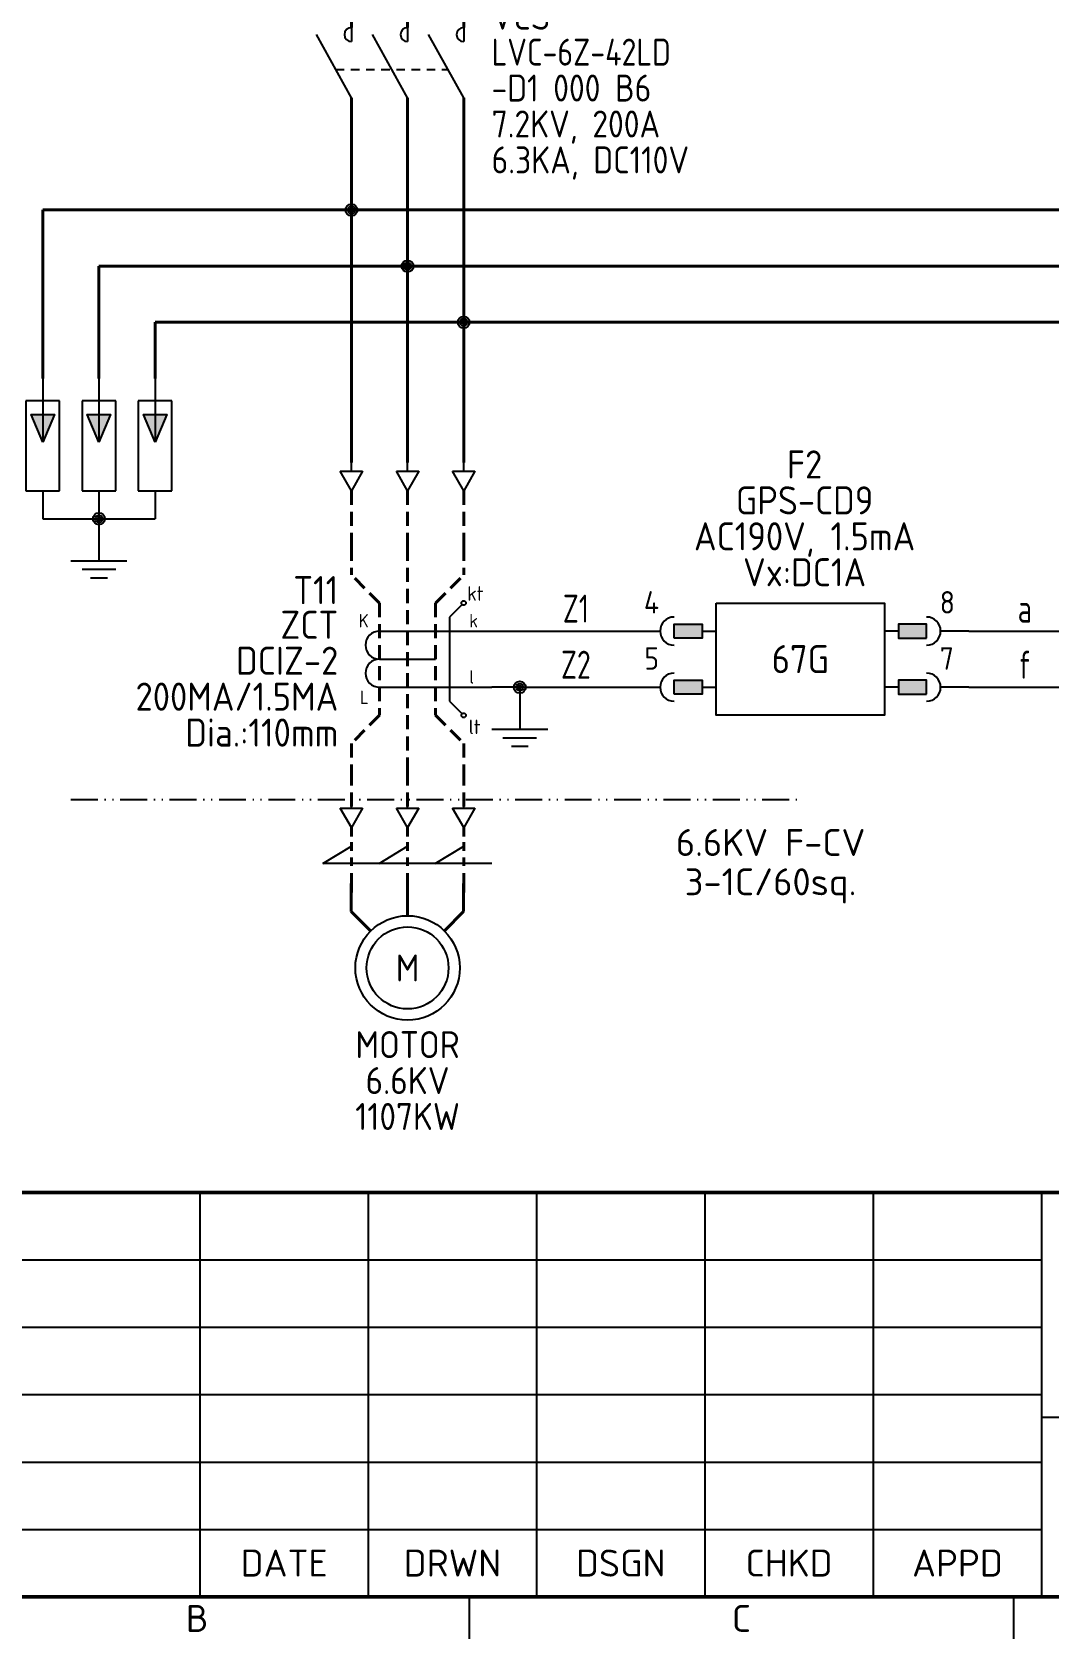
# Model space of a CAD drawing. Header units: millimetres. Extents: x 0 to 556, y 1 to 306.
# Drawn here: x 74 to 164.6, y 2.8 to 145.8 of the extents above; entities that cross this region are included whole.
import ezdxf
from ezdxf.enums import TextEntityAlignment as Align

# ---------------------------------------------------------------- set-up
doc = ezdxf.new("R2010")
doc.units = ezdxf.units.MM
for name, pattern in [('ACAD_ISO12W100', [21, 12, -3, 0, -3, 0, -3]), ('HIDDEN', [0.375, 0.25, -0.125]), ('JIS_02_0.7', [1.35, 0.75, -0.6])]:
    doc.linetypes.add(name, pattern=pattern)
doc.layers.add('BUS&POWER CABLE', color=2, linetype='Continuous', lineweight=40)
doc.layers.add('Sheet Out Line', color=2, linetype='Continuous', lineweight=50)
for name, color, linetype in [('MISC', 7, 'Continuous'), ('Sheet Line', 3, 'Continuous'), ('Sheet Text', 2, 'Continuous'), ('SYMS', 7, 'Continuous'), ('TAGS', 7, 'Continuous'), ('TERMS', 7, 'Continuous'), ('WIRE(DEFAULT)', 7, 'Continuous'), ('WIRE_GREEN', 3, 'Continuous'), ('WIREFIXED', 7, 'Continuous')]:
    doc.layers.add(name, color=color, linetype=linetype)
doc.styles.add('WD', font='ISOCP2.shx')
doc.styles.add('WD_IEC', font='ISOCP2.shx', dxfattribs={"width": 1.1, "height": 2.4, "bigfont": 'whgtxt.shx'})

# ---------------------------------------------------------------- blocks, each defined once
blk = doc.blocks.new('VONF2N')
for p, q in [((0, -2.5), (-1, -0.768)), ((-1, -0.768), (1, -0.768)), ((1, -0.768), (0, -2.5))]:
    blk.add_line(p, q)
at = {"flags": 128}
blk.add_lwpolyline([(0, -0.768), (0, 0)], dxfattribs=at)
at = {"lineweight": 0, "flags": 128}
blk.add_lwpolyline([(1, -0.768), (0, -2.5)], dxfattribs=at)
at = {"style": 'WD', "flags": 1}
for tag, p in [('X2TERM01', (0, -0.768)), ('X8TERM02', (0, -2.5))]:
    blk.add_attdef(tag, p, '', height=0.08, dxfattribs=at)
blk = doc.blocks.new('VONF2C3')
at = {"color": 3, "lineweight": -3}
for p, q in [((-2.54, -3.21), (0, -1.65)), ((2.46, -3.21), (5, -1.65)), ((7.46, -3.21), (10, -1.65)), ((12.5, -3.21), (-2.54, -3.21))]:
    blk.add_line(p, q, dxfattribs=at)
at = {"layer": 'BUS&POWER CABLE'}
for p, q in [((0, 0), (0, -0.79)), ((0, -1.3), (0, -2.07)), ((5, 0), (5, -0.79)), ((5, -1.3), (5, -2.07)), ((10, 0), (10, -0.79)), ((10, -1.3), (10, -2.07)), ((0, -2.67), (0, -3.42)), ((5, -2.67), (5, -3.42)), ((10, -2.67), (10, -3.42)), ((0, -4.07), (0, -5.77)), ((5, -4.07), (5, -5.77)), ((10, -4.07), (10, -5.77))]:
    blk.add_line(p, q, dxfattribs=at)
at = {"style": 'WD', "flags": 1}
for tag, p in [('X2TERM01', (0, 0)), ('X2TERM03', (5, 0)), ('X2TERM05', (10, 0)), ('X8TERM02', (0, -5.77)), ('X8TERM04', (5, -5.77)), ('X8TERM06', (10, -5.77))]:
    blk.add_attdef(tag, p, '', height=0.08, dxfattribs=at)
blk = doc.blocks.new('VMOTOR_3S')
at = {"color": 2, "lineweight": 40}
for p, q in [((-5, 7.51), (-5, 5.01)), ((5, 7.51), (5, 5.01)), ((-5, 5.01), (-3.27, 3.28)), ((5, 5.01), (3.29, 3.29))]:
    blk.add_line(p, q, dxfattribs=at)
blk.add_line((0, 0), (0.01, -0.01))
for radius in [4.65, 3.65]:
    blk.add_circle((0.01, -0.01), radius)
at = {"style": 'WD_IEC', "flags": 1}
for tag, p in [('X2TERM01', (-5, 7.51)), ('X2TERM03', (5, 7.51)), ('X2TERM02', (0, 4.64))]:
    blk.add_attdef(tag, p, '', height=0.32, dxfattribs=at)
at = {"style": 'WD'}
for tag, p in [('TEXT1', (0.01, -0.01)), ('TEXT2', (0.01, -6.84)), ('TEXT3', (0.01, -10.04)), ('TEXT4', (0.01, -13.24)), ('TEXT5', (0.01, -16.44))]:
    blk.add_attdef(tag, text='', height=2.4, dxfattribs=at).set_placement(p, align=Align.MIDDLE_CENTER)
at = {"style": 'WD_IEC', "flags": 1}
for tag, p in [('INST', (-6.38, -1.87)), ('LOC', (-6.32, -3.04)), ('TAG1', (-6.03, -4.76))]:
    blk.add_attdef(tag, text='', height=1, dxfattribs=at).set_placement(p, align=Align.RIGHT)
blk = doc.blocks.new('WDDOT')
for radius in [0.529, 0.33, 0.164]:
    blk.add_circle((0, 0), radius)
blk = doc.blocks.new('VGND2')
at = {"color": 3}
for p, q in [((0, 0), (0, -1.25)), ((-2.5, -1.25), (2.5, -1.25)), ((-1.5, -2), (1.5, -2)), ((-0.75, -2.75), (0.75, -2.75))]:
    blk.add_line(p, q, dxfattribs=at)
at = {"style": 'WD_IEC'}
for tag, p in [('INST', (-4.14, 0.1)), ('LOC', (-4.14, -3.4))]:
    blk.add_attdef(tag, text='', height=2.5, dxfattribs=at).set_placement(p, align=Align.RIGHT)
at = {"style": 'WD_IEC', "flags": 1}
blk.add_attdef('X2TERM01', (0, 0), '', height=0.32, dxfattribs=at)
at = {"color": 3, "style": 'WD_IEC', "flags": 1}
blk.add_attdef('TAG1', text='', height=2.4, dxfattribs=at).set_placement((-2.47, -6.6), align=Align.RIGHT)
blk = doc.blocks.new('VA22_VCST1')
at = {"color": 2, "lineweight": 40}
for p, q in [((-5, 6.25), (-5, 3.75)), ((0, 6.25), (0, 3.75)), ((5, 6.25), (5, 3.75)), ((-5, -2.5), (-5, -6.25)), ((0, -2.5), (0, -6.25)), ((5, -2.5), (5, -6.25))]:
    blk.add_line(p, q, dxfattribs=at)
for p, q in [((-5, -2.5), (-8.12, 3.12)), ((-5, 3.75), (-5, 2.5)), ((0, -2.5), (-3.12, 3.12)), ((0, 3.75), (0, 2.5)), ((5, -2.5), (1.88, 3.12)), ((5, 3.75), (5, 2.5))]:
    blk.add_line(p, q)
at = {"linetype": 'JIS_02_0.7'}
blk.add_line((-6.39, 0), (3.61, 0), dxfattribs=at)
for centre in [(-5, 3.12), (0, 3.12), (5, 3.12)]:
    blk.add_arc(centre, 0.625, 90, 270)
at = {"style": 'WD_IEC'}
for tag, p in [('TAG2', (7.49, 7.96)), ('RATING12', (7.49, 4.76)), ('RATING11', (7.49, 1.56)), ('RATING10', (7.49, -1.64)), ('RATING1', (7.49, -4.84)), ('RATING2', (7.49, -8.04))]:
    blk.add_attdef(tag, text='', height=2.4, dxfattribs=at).set_placement(p, align=Align.MIDDLE_LEFT)
at = {"style": 'WD', "flags": 1}
for tag, p, height in [('X2TERM01', (-5, 6.25), 0.08), ('X2TERM02', (0, 6.25), 0.08), ('X2TERM03', (5, 6.25), 0.08), ('X4LINK', (-6.39, 0), 0.01), ('X1LINK', (3.61, 0), 0.01), ('X8TERM04', (-5, -6.25), 0.08), ('X8TERM05', (0, -6.25), 0.08), ('X8TERM06', (5, -6.25), 0.08)]:
    blk.add_attdef(tag, p, '', height=height, dxfattribs=at)
at = {"style": 'WD_IEC', "flags": 1}
for tag, p in [('INST', (-6.99, -4.03)), ('FAMILY', (-6.9, -6.72)), ('LOC', (-7.02, -5.33)), ('WDTAGALT', (-6.95, -8.07))]:
    blk.add_attdef(tag, text='', height=1, dxfattribs=at).set_placement(p, align=Align.RIGHT)
blk = doc.blocks.new('VD11_ZCTT1')
at = {"color": 2, "linetype": 'HIDDEN', "lineweight": 40, "ltscale": 5}
for p, q in [((-5, 10), (-5, 7.5)), ((0, 10), (0, -10)), ((5, 10), (5, 7.5)), ((-2.5, 5), (-5, 7.5)), ((2.5, 5), (5, 7.5)), ((-2.5, 5), (-2.5, -5)), ((2.5, 5), (2.5, -5)), ((-2.5, -5), (-5, -7.5)), ((2.5, -5), (5, -7.5)), ((-5, -7.5), (-5, -10)), ((5, -7.5), (5, -10))]:
    blk.add_line(p, q, dxfattribs=at)
for p, q in [((4.86, 4.86), (3.75, 3.75)), ((3.75, 3.75), (3.75, -3.75)), ((-2.5, 2.5), (7.5, 2.5)), ((-2.5, 0), (2.5, 0)), ((-2.5, -2.5), (7.5, -2.5)), ((3.75, -3.75), (4.86, -4.86))]:
    blk.add_line(p, q)
for centre in [(5, 5), (5, -5)]:
    blk.add_circle(centre, 0.2)
for centre in [(-2.5, 1.25), (-2.5, -1.25)]:
    blk.add_arc(centre, 1.25, 90, 270)
at = {"flags": 1}
for tag, p, height, style in [('X2TERM05', (-5, 10), 0.08, 'WD'), ('X2TERM06', (0, 10), 0.08, 'WD'), ('X2TERM07', (5, 10), 0.08, 'WD'), ('X1TERM03', (7.5, 2.5), 0.08, 'WD'), ('X1TERM04', (7.5, -2.5), 0.08, 'WD'), ('INST', (6.21, -8.81), 1, 'WD_IEC'), ('X8TERM08', (-5, -10), 0.08, 'WD'), ('X8TERM09', (0, -10), 0.08, 'WD'), ('X8TERM10', (5, -10), 0.08, 'WD'), ('LOC', (6.21, -10.06), 1, 'WD_IEC'), ('FAMILY', (6.21, -11.31), 1, 'WD_IEC'), ('CAT', (6.21, -12.81), 1, 'WD_IEC'), ('MFG', (6.26, -14.1), 1, 'WD_IEC'), ('DESC1', (6.2, -16.72), 1, 'WD_IEC'), ('ASSYCODE', (6.26, -15.47), 1, 'WD_IEC'), ('DESC2', (6.2, -17.97), 1, 'WD_IEC'), ('DESC3', (6.2, -19.22), 1, 'WD_IEC')]:
    blk.add_attdef(tag, p, '', height=height, dxfattribs=dict(at, style=style))
at = {"style": 'WD_IEC'}
for tag, p in [('TAG1', (-6.17, 4.9)), ('RATING12', (-6.17, 1.81)), ('RATING11', (-6.17, -1.39)), ('RATING1', (-6.17, -4.59)), ('RATING2', (-6.17, -7.79))]:
    blk.add_attdef(tag, text='', height=2.5, dxfattribs=at).set_placement(p, align=Align.RIGHT)
at = {"linetype": 'Continuous', "style": 'WD'}
for tag, height, p in [('TERM05', 1.3, (5.32, 5.85)), ('TERM03', 1.2, (5.5, 3.42)), ('TERM04', 1.2, (5.5, -1.58)), ('TERM06', 1.3, (5.45, -6.03))]:
    blk.add_attdef(tag, text='', height=height, dxfattribs=at).set_placement(p, align=Align.MIDDLE_LEFT)
for tag, p in [('TERM01', (-3.46, 3.42)), ('TERM02', (-3.46, -3.4))]:
    blk.add_attdef(tag, text='', height=1.2, dxfattribs=at).set_placement(p, align=Align.MIDDLE_RIGHT)
blk = doc.blocks.new('WD_WNH')
at = {"linetype": 'Continuous', "style": 'WD_IEC', "width": 0.8}
blk.add_attdef('WIRENO', text='', height=2.5, dxfattribs=at).set_placement((0, 0.75), align=Align.CENTER)
at = {"style": 'WD_IEC', "flags": 1}
for tag, p in [('W08USER', (0, 0.375)), ('W04USER', (0, 0.875)), ('W05USER', (0, 0.75)), ('W09USER', (0, 0.25)), ('W03USER', (0, 1)), ('W06USER', (0, 0.625)), ('W07USER', (0, 0.5)), ('W02USER', (0, 1.125)), ('W01USER', (0, 1.25)), ('W10USER', (0, 0.125))]:
    blk.add_attdef(tag, text='', height=0.08, dxfattribs=at).set_placement(p, align=Align.CENTER)
blk = doc.blocks.new('LSSA3')
at = {"layer": 'Sheet Line'}
for p, q in [((89, 42.5), (89, 6.5)), ((104, 42.5), (104, 6.5)), ((119, 42.5), (119, 6.5)), ((134, 42.5), (134, 6.5)), ((149, 42.5), (149, 6.5)), ((164, 42.5), (164, 6.5)), ((16, 36.5), (164, 36.5)), ((16, 30.5), (164, 30.5)), ((16, 24.5), (164, 24.5)), ((164, 22.5), (404, 22.5)), ((16, 18.5), (164, 18.5)), ((16, 12.5), (164, 12.5)), ((113, 6.5), (113, 2.75)), ((161.5, 6.5), (161.5, 2.75))]:
    blk.add_line(p, q, dxfattribs=at)
at = {"layer": 'Sheet Out Line'}
blk.add_line((16, 42.5), (404, 42.5), dxfattribs=at)
blk.add_lwpolyline([(16, 6.5), (404, 6.5), (404, 283.5), (16, 283.5)], close=True, dxfattribs=at)
at = {"style": 'WD_IEC', "width": 1.1}
for tag, height, p in [('DESC4', 2.4, (57.5, 39.5)), ('CUSTOMERS31', 3.8, (219, 38)), ('TITLE1', 3.6, (333, 37.5)), ('CUSTOMERS21', 3.8, (219, 35.25)), ('DESC3', 2.4, (57.5, 33.5)), ('CUSTOMERS32', 3.8, (219, 32.5)), ('TITLE2', 3.6, (333, 32.5)), ('CUSTOMERS22', 3.8, (219, 29.75)), ('RN', 3.5, (398, 28.75)), ('DESC2', 2.4, (57.5, 27.5)), ('CUSTOMERS33', 3.8, (219, 27)), ('TITLE3', 3.6, (333, 27.5)), ('DESC1', 2.4, (57.5, 21.5)), ('WORKNO', 3.5, (365.5, 18.5)), ('FILE', 2.4, (314, 18.5)), ('DESC0', 2.4, (57.5, 15.5)), ('SHN', 2.4, (395, 12)), ('TSH', 2.4, (401, 9))]:
    blk.add_attdef(tag, text='', height=height, dxfattribs=at).set_placement(p, align=Align.MIDDLE_CENTER)
at = {"style": 'WD_IEC'}
for tag, p in [('DATE4', (96.5, 39.5)), ('DRWN4', (111.5, 39.5)), ('DSGN4', (126.5, 39.5)), ('CHKD4', (141.5, 39.5)), ('APPD4', (156.5, 39.5)), ('DATE3', (96.5, 33.5)), ('DRWN3', (111.5, 33.5)), ('DSGN3', (126.5, 33.5)), ('CHKD3', (141.5, 33.5)), ('APPD3', (156.5, 33.5)), ('DATE2', (96.5, 27.5)), ('DRWN2', (111.5, 27.5)), ('DSGN2', (126.5, 27.5)), ('CHKD2', (141.5, 27.5)), ('APPD2', (156.5, 27.5)), ('DATE1', (96.5, 21.5)), ('DRWN1', (111.5, 21.5)), ('DSGN1', (126.5, 21.5)), ('CHKD1', (141.5, 21.5)), ('APPD1', (156.5, 21.5)), ('DATE0', (96.5, 15.5)), ('DRWN0', (111.5, 15.5)), ('DSGN0', (126.5, 15.5)), ('CHKD0', (141.5, 15.5)), ('APPD0', (156.5, 15.5))]:
    blk.add_attdef(tag, text='', height=2.4, dxfattribs=at).set_placement(p, align=Align.MIDDLE_CENTER)
at = {"style": 'WD_IEC', "width": 1.1}
for tag, p in [('DWG1ST', (345, 10.5)), ('DWGNO', (373.49, 10.5))]:
    blk.add_attdef(tag, text='', height=3.5, dxfattribs=at).set_placement(p, align=Align.MIDDLE_LEFT)
at = {"style": 'WD_IEC', "width": 1.1, "flags": 9}
blk.add_attdef('WD_TB', (0, 0), '', height=2.4, dxfattribs=at)
at = {"layer": 'Sheet Text', "style": 'WD_IEC', "width": 1.1}
for s, p in [('DATE', (96.5, 9.5)), ('DRWN', (111.5, 9.5)), ('DSGN', (126.5, 9.5)), ('CHKD', (141.5, 9.5)), ('APPD', (156.5, 9.5))]:
    blk.add_text(s, height=2.4, dxfattribs=at).set_placement(p, align=Align.MIDDLE_CENTER)
for s, p in [('B', (88.75, 3.37)), ('C', (137.25, 3.37))]:
    blk.add_text(s, height=2.4, dxfattribs=at).set_placement(p, align=Align.CENTER)
blk = doc.blocks.new('VE11_SA1')
h = blk.add_hatch(color=7)
h.set_gradient(color1=(255, 255, 255), one_color=1, tint=1)
h.paths.add_polyline_path([(0, -5.67), (-1.04, -3.2), (1.04, -3.2)])
for p, q in [((0, 0), (0, -5.67)), ((1.5, -2), (-1.5, -2)), ((-1.5, -2), (-1.5, -10)), ((1.5, -10), (1.5, -2)), ((-1.5, -10), (1.5, -10)), ((0, -10), (0, -11))]:
    blk.add_line(p, q)
blk.add_lwpolyline([(0, -5.67), (-1.04, -3.2), (1.04, -3.2)], close=True)
at = {"style": 'WD_IEC', "width": 1.1}
for tag, p in [('TAG1', (-2.82, 0.58)), ('RATING12', (-2.82, -2.62)), ('RATING11', (-2.82, -5.82)), ('RATING1', (-2.82, -9.02))]:
    blk.add_attdef(tag, text='', height=2.4, dxfattribs=at).set_placement(p, align=Align.MIDDLE_RIGHT)
at = {"flags": 1}
for tag, p, height, style in [('X2TERM01', (0, 0), 0.08, 'WD'), ('INST', (2.18, -5.15), 1, 'WD_IEC'), ('LOC', (2.18, -6.72), 1, 'WD_IEC'), ('FAMILY', (2.13, -8.37), 1, 'WD_IEC'), ('CAT', (2.13, -9.87), 1, 'WD_IEC'), ('X8TERM02', (0, -11), 0.08, 'WD'), ('MFG', (2.18, -11.16), 1, 'WD_IEC'), ('ASSYCODE', (2.18, -12.53), 1, 'WD_IEC')]:
    blk.add_attdef(tag, p, '', height=height, dxfattribs=dict(at, style=style))
blk = doc.blocks.new('VE12_SA1')
h = blk.add_hatch(color=7)
h.set_gradient(color1=(255, 255, 255), one_color=1, tint=1)
h.paths.add_polyline_path([(0, -5.67), (-1.04, -3.2), (1.04, -3.2)])
for p, q in [((0, 0), (0, -5.67)), ((1.5, -2), (-1.5, -2)), ((-1.5, -2), (-1.5, -10)), ((1.5, -10), (1.5, -2)), ((-1.5, -10), (1.5, -10)), ((0, -10), (0, -11))]:
    blk.add_line(p, q)
blk.add_lwpolyline([(0, -5.67), (-1.04, -3.2), (1.04, -3.2)], close=True)
at = {"style": 'WD_IEC', "flags": 1}
for tag, height, p in [('INST', 1, (-2.45, 1.83)), ('LOC', 1, (-2.6, 0.66)), ('TAG2', 2.5, (-2.63, -2.48)), ('RATING1', 2.5, (-2.63, -12.08))]:
    blk.add_attdef(tag, text='', height=height, dxfattribs=at).set_placement(p, align=Align.RIGHT)
at = {"flags": 1}
for tag, p, height, style in [('X2TERM01', (0, 0), 0.08, 'WD'), ('FAMILY', (2.13, -8.37), 1, 'WD_IEC'), ('CAT', (2.13, -9.87), 1, 'WD_IEC'), ('X8TERM02', (0, -11), 0.08, 'WD'), ('MFG', (2.18, -11.16), 1, 'WD_IEC'), ('ASSYCODE', (2.18, -12.53), 1, 'WD_IEC')]:
    blk.add_attdef(tag, p, '', height=height, dxfattribs=dict(at, style=style))
at = {"style": 'WD_IEC', "flags": 1}
for tag, width, p in [('RATING12', 0.8, (-2.63, -5.68)), ('RATING11', 0.78, (-2.63, -8.88))]:
    blk.add_attdef(tag, text='', height=2.5, dxfattribs=dict(at, width=width)).set_placement(p, align=Align.RIGHT)
blk = doc.blocks.new('VG31_SGR1')
for p, q in [((-15, 2.5), (-12.5, 2.5)), ((-8.75, 2.5), (-7.5, 2.5)), ((8.75, 2.5), (7.5, 2.5)), ((15, 2.5), (12.5, 2.5)), ((-15, -2.5), (-12.5, -2.5)), ((-8.75, -2.5), (-7.5, -2.5)), ((8.75, -2.5), (7.5, -2.5)), ((15, -2.5), (12.5, -2.5))]:
    blk.add_line(p, q)
for points in [[(-7.5, 5), (7.5, 5), (7.5, -5), (-7.5, -5)], [(-11.25, 1.88), (-11.25, 3.12), (-8.75, 3.12), (-8.75, 1.88)], [(11.25, 1.88), (11.25, 3.12), (8.75, 3.12), (8.75, 1.88)], [(-11.25, -3.12), (-11.25, -1.88), (-8.75, -1.88), (-8.75, -3.12)], [(11.25, -3.12), (11.25, -1.88), (8.75, -1.88), (8.75, -3.12)]]:
    blk.add_lwpolyline(points, close=True)
for centre, start, end in [((-11.25, 2.5), 90, 270), ((11.25, 2.5), 270, 90), ((-11.25, -2.5), 90, 270), ((11.25, -2.5), 270, 90)]:
    blk.add_arc(centre, 1.25, start, end)
for points in [[(-8.75, 1.88), (-11.25, 1.88), (-8.75, 3.12), (-11.25, 3.12)], [(8.75, 1.88), (11.25, 1.88), (8.75, 3.12), (11.25, 3.12)], [(-8.75, -3.12), (-11.25, -3.12), (-8.75, -1.88), (-11.25, -1.88)], [(8.75, -3.12), (11.25, -3.12), (8.75, -1.88), (11.25, -1.88)]]:
    blk.add_solid(points)
at = {"style": 'WD'}
for tag, p in [('TAG1', (0.37, 15.34)), ('RATING11', (0.37, 12.14)), ('RATING1', (0.37, 8.94)), ('RATING2', (0.37, 5.74))]:
    blk.add_attdef(tag, text='', height=2.5, dxfattribs=at).set_placement(p, align=Align.BOTTOM_CENTER)
at = {"linetype": 'Continuous', "style": 'WD'}
for tag, p in [('TERM01', (-12.6, 4.06)), ('TERM02', (-12.6, -0.94))]:
    blk.add_attdef(tag, text='', height=2, dxfattribs=at).set_placement(p, align=Align.RIGHT)
for tag, p in [('TERM03', (12.42, 4.06)), ('TERM04', (12.42, -0.94))]:
    blk.add_attdef(tag, p, '', height=2, dxfattribs=at)
at = {"style": 'WD', "flags": 1}
for tag, height, p in [('X4TERM01', 0.32, (-15, 2.5)), ('X4TERM02', 0.32, (-15, -2.5)), ('INST', 1, (-7.81, -8.78)), ('LOC', 1, (-7.85, -10.14)), ('CAT', 1, (-7.83, -11.49)), ('FAMILY', 1, (-7.73, -12.87)), ('MFG', 1, (-7.79, -14.28)), ('ASSYCODE', 1, (-7.85, -15.64))]:
    blk.add_attdef(tag, text='', height=height, dxfattribs=at).set_placement(p, align=Align.RIGHT)
for tag, p in [('X1TERM03', (15, 2.5)), ('X1TERM04', (15, -2.5))]:
    blk.add_attdef(tag, p, '', height=0.32, dxfattribs=at)
at = {"style": 'WD'}
blk.add_attdef('RATING12', text='', height=2.5, dxfattribs=at).set_placement((0, 0), align=Align.MIDDLE_CENTER)

msp = doc.modelspace()

# ---------------------------------------------------------------- linework, layer by layer
at = {"linetype": 'ACAD_ISO12W100', "ltscale": 0.2}
msp.add_line((77.5, 77.5), (142.5, 77.5), dxfattribs=at)
at = {"layer": 'BUS&POWER CABLE'}
for p, q in [((102.5, 136.25), (102.5, 130)), ((107.5, 136.25), (107.5, 125)), ((112.5, 136.25), (112.5, 120)), ((102.5, 130), (172.5, 130)), ((102.5, 130), (102.5, 107.5)), ((107.5, 125), (177.5, 125)), ((107.5, 125), (107.5, 107.5)), ((112.5, 120), (182.5, 120)), ((112.5, 120), (112.5, 107.5)), ((112.5, 120), (112.5, 110)), ((107.49, 69.24), (107.49, 67.15))]:
    msp.add_line(p, q, dxfattribs=at)
at = {"layer": 'BUS&POWER CABLE', "linetype": 'Continuous'}
for p, q in [((102.5, 130), (75, 130)), ((75, 130), (75, 115)), ((107.5, 125), (80, 125)), ((80, 125), (80, 115)), ((112.5, 120), (85, 120)), ((85, 120), (85, 115))]:
    msp.add_line(p, q, dxfattribs=at)
at = {"layer": 'BUS&POWER CABLE', "linetype": 'HIDDEN', "ltscale": 5}
for p, q in [((102.5, 105), (102.5, 100)), ((107.5, 105), (107.5, 100)), ((112.5, 105), (112.5, 100)), ((102.5, 80), (102.5, 76.73)), ((107.5, 80), (107.5, 76.73)), ((112.5, 80), (112.5, 76.73))]:
    msp.add_line(p, q, dxfattribs=at)
at = {"layer": 'WIRE(DEFAULT)'}
for p, q in [((115, 92.5), (127.5, 92.5)), ((157.5, 92.5), (170, 92.5)), ((117.5, 87.5), (115, 87.5)), ((117.5, 87.5), (127.5, 87.5)), ((157.5, 87.5), (170, 87.5))]:
    msp.add_line(p, q, dxfattribs=at)
at = {"layer": 'WIRE_GREEN', "linetype": 'Continuous'}
for p, q in [((75, 104), (75, 102.5)), ((80, 104), (80, 102.5)), ((85, 104), (85, 102.5)), ((75, 102.5), (85, 102.5)), ((80, 102.5), (80, 100))]:
    msp.add_line(p, q, dxfattribs=at)
at = {"layer": 'WIRE_GREEN'}
msp.add_line((117.5, 87.5), (117.5, 85), dxfattribs=at)

# ---------------------------------------------------------------- block references
at = {"layer": 'SYMS'}
for name, p in [('LSSA3', (0, 0)), ('VE12_SA1', (80, 115)), ('VE12_SA1', (85, 115)), ('WDDOT', (117.5, 87.5)), ('VGND2', (117.5, 85))]:
    msp.add_blockref(name, p, dxfattribs=at)
ref = msp.add_blockref('VA22_VCST1', (107.5, 142.5), dxfattribs=at)
ref.add_attrib('RATING2', '6.3KA, DC110V', dxfattribs={"layer": 'MISC', "height": 2.4, "style": 'WD_IEC', "width": 0.95}).set_placement((114.99, 134.46), align=Align.MIDDLE_LEFT)
ref.add_attrib('RATING1', '7.2KV, 200A', dxfattribs={"layer": 'MISC', "height": 2.4, "style": 'WD_IEC', "width": 0.95}).set_placement((114.99, 137.66), align=Align.MIDDLE_LEFT)
ref.add_attrib('RATING10', '-D1 000 B6', dxfattribs={"layer": 'MISC', "height": 2.4, "style": 'WD_IEC', "width": 0.95}).set_placement((114.99, 140.86), align=Align.MIDDLE_LEFT)
ref.add_attrib('RATING11', 'LVC-6Z-42LD', dxfattribs={"layer": 'MISC', "height": 2.4, "style": 'WD_IEC', "width": 0.9}).set_placement((114.99, 144.06), align=Align.MIDDLE_LEFT)
ref.add_attrib('RATING12', 'VCS', dxfattribs={"layer": 'MISC', "height": 2.4, "style": 'WD_IEC'}).set_placement((114.99, 147.26), align=Align.MIDDLE_LEFT)
ref.add_attrib('TAG2', 'Q32', dxfattribs={"layer": 'TAGS', "height": 2.4, "style": 'WD_IEC'}).set_placement((114.99, 150.46), align=Align.MIDDLE_LEFT)
at = {"layer": 'SYMS', "linetype": 'Continuous'}
for name, p in [('WDDOT', (102.5, 130)), ('WDDOT', (107.5, 125)), ('WDDOT', (112.5, 120)), ('VONF2N', (102.5, 107.5)), ('VONF2N', (107.5, 107.5)), ('VONF2N', (112.5, 107.5)), ('WDDOT', (80, 102.5)), ('VGND2', (80, 100))]:
    msp.add_blockref(name, p, dxfattribs=at)
at = {"layer": 'SYMS'}
ref = msp.add_blockref('VE11_SA1', (75, 115), dxfattribs=at)
ref.add_attrib('RATING1', '9KV,5KA', dxfattribs={"layer": 'MISC', "height": 2.4, "style": 'WD_IEC', "width": 1.1}).set_placement((72.18, 105.98), align=Align.MIDDLE_RIGHT)
ref.add_attrib('RATING11', 'UNS0905-AFDV1AA1', dxfattribs={"layer": 'MISC', "height": 2.4, "style": 'WD_IEC', "width": 1.1}).set_placement((72.18, 109.18), align=Align.MIDDLE_RIGHT)
ref.add_attrib('RATING12', 'SURGE ARRESTER', dxfattribs={"layer": 'MISC', "height": 2.4, "style": 'WD_IEC', "width": 1.1}).set_placement((72.18, 112.38), align=Align.MIDDLE_RIGHT)
ref.add_attrib('TAG1', 'F3', dxfattribs={"layer": 'TAGS', "height": 2.4, "style": 'WD_IEC', "width": 1.1}).set_placement((72.18, 115.58), align=Align.MIDDLE_RIGHT)
ref = msp.add_blockref('VG31_SGR1', (142.5, 90), dxfattribs=at)
ref.add_attrib('TERM02', '5', dxfattribs={"layer": 'TERMS', "linetype": 'Continuous', "height": 2, "style": 'WD'}).set_placement((129.91, 89.06), align=Align.RIGHT)
ref.add_attrib('TERM04', '7', (154.92, 89.06), dxfattribs={"layer": 'TERMS', "linetype": 'Continuous', "height": 2, "style": 'WD'})
ref.add_attrib('TERM03', '8', (154.92, 94.06), dxfattribs={"layer": 'TERMS', "linetype": 'Continuous', "height": 2, "style": 'WD'})
ref.add_attrib('TERM01', '4', dxfattribs={"layer": 'TERMS', "linetype": 'Continuous', "height": 2, "style": 'WD'}).set_placement((129.91, 94.06), align=Align.RIGHT)
ref.add_attrib('RATING12', '67G', dxfattribs={"layer": 'MISC', "height": 2.5, "style": 'WD'}).set_placement((142.5, 90), align=Align.MIDDLE_CENTER)
ref.add_attrib('RATING2', 'Vx:DC1A', dxfattribs={"layer": 'MISC', "height": 2.5, "style": 'WD'}).set_placement((142.88, 95.74), align=Align.BOTTOM_CENTER)
ref.add_attrib('RATING1', 'AC190V, 1.5mA', dxfattribs={"layer": 'MISC', "height": 2.5, "style": 'WD'}).set_placement((142.88, 98.94), align=Align.BOTTOM_CENTER)
ref.add_attrib('RATING11', 'GPS-CD9', dxfattribs={"layer": 'MISC', "height": 2.5, "style": 'WD'}).set_placement((142.88, 102.14), align=Align.BOTTOM_CENTER)
ref.add_attrib('TAG1', 'F2', dxfattribs={"layer": 'TAGS', "height": 2.5, "style": 'WD'}).set_placement((142.88, 105.34), align=Align.BOTTOM_CENTER)
at = {"layer": 'SYMS', "linetype": 'Continuous'}
ref = msp.add_blockref('VD11_ZCTT1', (107.5, 90), dxfattribs=at)
ref.add_attrib('TERM02', 'L', dxfattribs={"layer": 'TERMS', "linetype": 'Continuous', "height": 1.2, "style": 'WD'}).set_placement((104.04, 86.6), align=Align.MIDDLE_RIGHT)
ref.add_attrib('TERM01', 'K', dxfattribs={"layer": 'TERMS', "linetype": 'Continuous', "height": 1.2, "style": 'WD'}).set_placement((104.04, 93.42), align=Align.MIDDLE_RIGHT)
ref.add_attrib('TERM04', 'l', dxfattribs={"layer": 'TERMS', "linetype": 'Continuous', "height": 1.2, "style": 'WD'}).set_placement((113, 88.42), align=Align.MIDDLE_LEFT)
ref.add_attrib('TERM06', 'lt', dxfattribs={"layer": 'TERMS', "linetype": 'Continuous', "height": 1.3, "style": 'WD'}).set_placement((112.95, 83.97), align=Align.MIDDLE_LEFT)
ref.add_attrib('TERM05', 'kt', dxfattribs={"layer": 'TERMS', "linetype": 'Continuous', "height": 1.3, "style": 'WD'}).set_placement((112.83, 95.85), align=Align.MIDDLE_LEFT)
ref.add_attrib('TERM03', 'k', dxfattribs={"layer": 'TERMS', "linetype": 'Continuous', "height": 1.2, "style": 'WD'}).set_placement((113, 93.42), align=Align.MIDDLE_LEFT)
ref.add_attrib('RATING2', 'Dia.:110mm', dxfattribs={"layer": 'MISC', "height": 2.5, "style": 'WD_IEC'}).set_placement((101.33, 82.21), align=Align.RIGHT)
ref.add_attrib('RATING1', '200MA/1.5MA', dxfattribs={"layer": 'MISC', "height": 2.5, "style": 'WD_IEC'}).set_placement((101.33, 85.41), align=Align.RIGHT)
ref.add_attrib('RATING11', 'DCIZ-2', dxfattribs={"layer": 'MISC', "height": 2.5, "style": 'WD_IEC'}).set_placement((101.33, 88.61), align=Align.RIGHT)
ref.add_attrib('RATING12', 'ZCT', dxfattribs={"layer": 'MISC', "height": 2.5, "style": 'WD_IEC'}).set_placement((101.33, 91.81), align=Align.RIGHT)
ref.add_attrib('TAG1', 'T11', dxfattribs={"layer": 'TAGS', "height": 2.5, "style": 'WD_IEC'}).set_placement((101.33, 94.9), align=Align.RIGHT)
at = {"layer": 'SYMS', "linetype": 'ACAD_ISO12W100'}
for name, p in [('VONF2N', (102.5, 77.5)), ('VONF2N', (107.5, 77.5)), ('VONF2N', (112.5, 77.5)), ('VONF2C3', (102.5, 75))]:
    msp.add_blockref(name, p, dxfattribs=at)
at = {"layer": 'SYMS'}
ref = msp.add_blockref('VMOTOR_3S', (107.49, 62.51), dxfattribs=at)
ref.add_attrib('TEXT4', '1107KW', dxfattribs={"layer": 'MISC', "height": 2.4, "style": 'WD'}).set_placement((107.5, 49.27), align=Align.MIDDLE_CENTER)
ref.add_attrib('TEXT3', '6.6KV', dxfattribs={"layer": 'MISC', "height": 2.4, "style": 'WD'}).set_placement((107.5, 52.47), align=Align.MIDDLE_CENTER)
ref.add_attrib('TEXT2', 'MOTOR', dxfattribs={"layer": 'MISC', "height": 2.4, "style": 'WD'}).set_placement((107.5, 55.67), align=Align.MIDDLE_CENTER)
ref.add_attrib('TEXT1', 'M', dxfattribs={"layer": 'MISC', "height": 2.4, "style": 'WD'}).set_placement((107.5, 62.5), align=Align.MIDDLE_CENTER)
at = {"layer": 'WIREFIXED'}
ref = msp.add_blockref('WD_WNH', (122.5, 92.5), dxfattribs=at)
ref.add_attrib('WIRENOF', 'Z1', dxfattribs={"linetype": 'Continuous', "height": 2.5, "style": 'WD_IEC', "width": 0.8}).set_placement((122.5, 93.25), align=Align.CENTER)
ref = msp.add_blockref('WD_WNH', (162.5, 92.5), dxfattribs=at)
ref.add_attrib('WIRENOF', 'a', dxfattribs={"linetype": 'Continuous', "height": 2.5, "style": 'WD_IEC', "width": 0.8}).set_placement((162.5, 93.25), align=Align.CENTER)
ref = msp.add_blockref('WD_WNH', (122.5, 87.5), dxfattribs=at)
ref.add_attrib('WIRENOF', 'Z2', dxfattribs={"linetype": 'Continuous', "height": 2.5, "style": 'WD_IEC', "width": 0.8}).set_placement((122.5, 88.25), align=Align.CENTER)
ref = msp.add_blockref('WD_WNH', (162.5, 87.5), dxfattribs=at)
ref.add_attrib('WIRENOF', 'f', dxfattribs={"linetype": 'Continuous', "height": 2.5, "style": 'WD_IEC', "width": 0.8}).set_placement((162.5, 88.25), align=Align.CENTER)

# ---------------------------------------------------------------- texts
at = {"linetype": 'Continuous', "insert": (139.85, 68.24), "char_height": 2.4, "width": 45.2169, "attachment_point": 8, "line_spacing_factor": 0.875, "style": 'WD_IEC'}
msp.add_mtext('6.6KV F-CV\\P3-1C/60sq.', dxfattribs=at)

doc.saveas('drawing.dxf')
